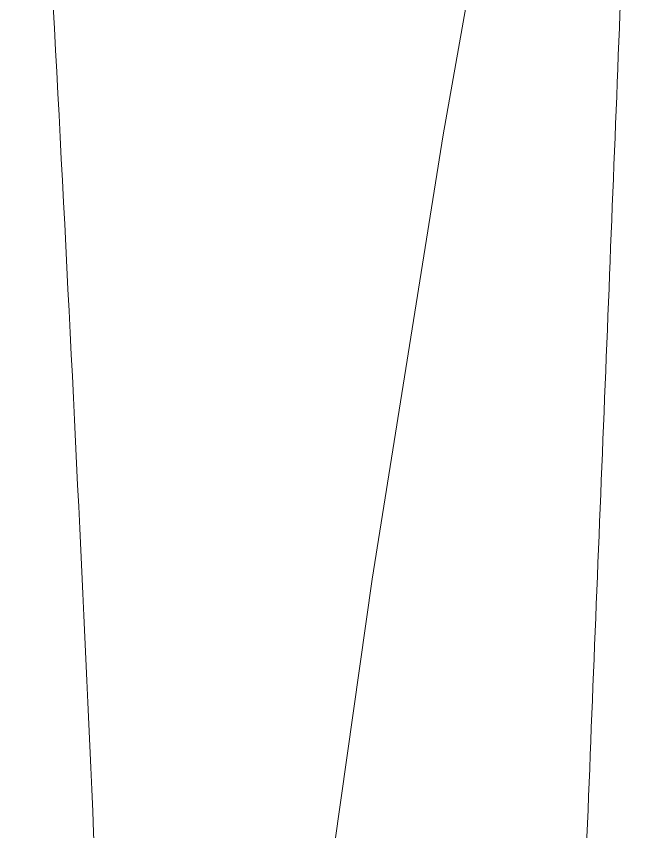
# Model space of a CAD drawing. Header units: millimetres. Extents: x 1680 to 166026, y 35966 to 91121.
# Drawn here: x 71785.5 to 71839.1, y 52860.3 to 52929.6 of the extents above; entities that cross this region are included whole.
import ezdxf

# ---------------------------------------------------------------- set-up
doc = ezdxf.new("R2010")
doc.units = ezdxf.units.MM
doc.layers.add('G-IMPT', color=8, linetype='Continuous', lineweight=18)
doc.layers.add('I-Furn', color=252, linetype='Continuous', lineweight=13)

# ---------------------------------------------------------------- blocks, each defined once
blk = doc.blocks.new('Furniture_Sofas-Armchairs_Icons-of-Denmark_ EC1-Sofa_Configuration7 - Default-V9-mebel yerləşmə planı')
at = {"layer": 'G-IMPT', "flags": 128}
for points in [[(-1000.543, 190.405), (-1038.308, 191.18), (-1076.073, 193.38), (-1113.838, 196.821), (-1151.604, 201.318), (-1189.369, 206.684), (-1227.134, 212.735), (-1302.665, 226.149)], [(-1302.665, 226.149), (-1227.134, 212.735), (-1189.369, 206.684), (-1151.604, 201.318), (-1113.838, 196.821), (-1076.073, 193.38), (-1038.308, 191.18), (-1000.543, 190.405)]]:
    blk.add_lwpolyline(points, dxfattribs=at)
at = {"layer": 'I-Furn'}
blk.add_open_spline([(-1299.244, 230.04), (-1286.792, 229.617), (-1261.895, 228.723), (-1224.593, 227.266), (-1187.253, 225.745), (-1149.958, 224.258), (-1112.64, 222.921), (-1075.307, 221.863), (-1037.938, 221.185), (-1013.011, 221.022), (-1000.543, 221.023)], degree=3, dxfattribs=at)
blk.add_open_spline([(-999.405, 187.021), (-1038.908, 187.01), (-1117.896, 185.468), (-1216.506, 180.835), (-1275.597, 177.517), (-1295.289, 176.422)], degree=3, knots=[0, 0, 0, 0, 0.4, 0.8, 1, 1, 1, 1], dxfattribs=at)

msp = doc.modelspace()

# ---------------------------------------------------------------- block references
at = {"layer": 'I-Furn', "rotation": 269.9999999999999}
msp.add_blockref('Furniture_Sofas-Armchairs_Icons-of-Denmark_ EC1-Sofa_Configuration7 - Default-V9-mebel yerləşmə planı', (71609.088, 51692.399), dxfattribs=at)

doc.saveas('drawing.dxf')
